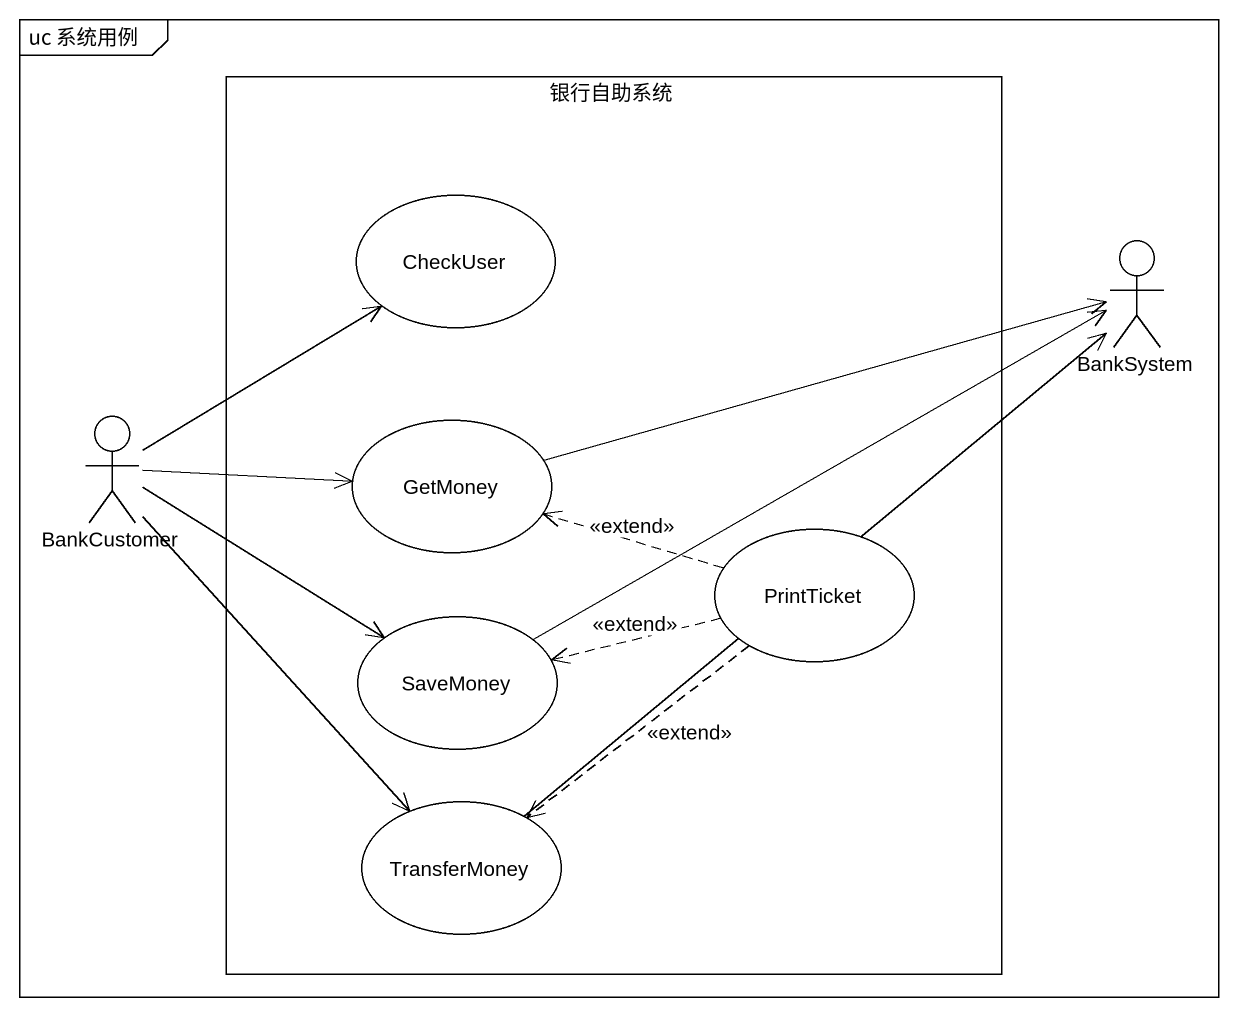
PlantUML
@startuml
mainframe uc 系统用例
rectangle 银行自助系统 {
  usecase CheckUser
  usecase GetMoney
  usecase PrintTicket
  usecase SaveMoney
  usecase TransferMoney
}
actor BankSystem
actor BankCustomer
BankCustomer -up-> CheckUser
BankCustomer -right-> GetMoney
BankCustomer -right-> SaveMoney
BankCustomer --> TransferMoney
GetMoney -right-> BankSystem
PrintTicket .left.> GetMoney : <<extend>>
PrintTicket .left.> SaveMoney : <<extend>>
PrintTicket ..> TransferMoney : <<extend>>
SaveMoney -right-> BankSystem
TransferMoney -up-> BankSystem
@enduml
